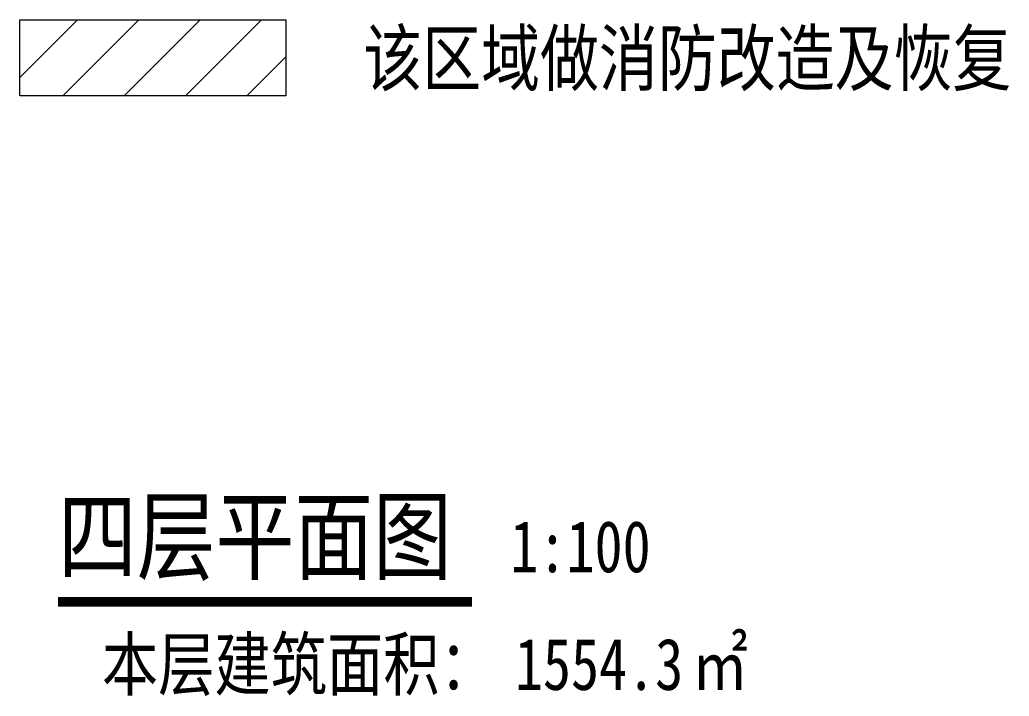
# Model space of a CAD drawing. Header units: millimetres. Extents: x 33621 to 401573, y -91663 to 133135.
# Drawn here: x 394327 to 401573, y -65158 to -60206 of the extents above; entities that cross this region are included whole.
import ezdxf

# ---------------------------------------------------------------- set-up
doc = ezdxf.new("R2010")
doc.units = ezdxf.units.MM
doc.header["$LTSCALE"] = 10
doc.layers.add('DIM_SYMB', color=253, linetype='Continuous')
doc.layers.add('PUB_TEXT', color=253, linetype='Continuous')
doc.layers.add('Xline【辅助线】', color=253, linetype='Continuous', lineweight=0)
doc.styles.add('宋体', font='', dxfattribs={"width": 0.7})
doc.styles.get('宋体').set_extended_font_data('SimSun')

msp = doc.modelspace()

# ---------------------------------------------------------------- hatches: boundary and pattern name
at = {"layer": 'Xline【辅助线】'}
h = msp.add_hatch(dxfattribs=at)
h.set_pattern_fill('ANSI31', color=256, scale=100)
h.set_pattern_definition([(45, (327290.4, 7486.95), (-224.5064, 224.5064), [])])
h.paths.add_polyline_path([(396274.6, -60206.5), (394326.8, -60206.5), (394326.8, -60762.5), (396274.6, -60762.5)])

# ---------------------------------------------------------------- linework, layer by layer
at = {"layer": 'DIM_SYMB', "const_width": 70}
msp.add_lwpolyline([(394607, -64467.6), (397639.2, -64467.6)], dxfattribs=at)
at = {"layer": 'Xline【辅助线】'}
msp.add_lwpolyline([(394326.8, -60206.5), (396274.6, -60206.5), (396274.6, -60762.5), (394326.8, -60762.5)], close=True, dxfattribs=at)

# ---------------------------------------------------------------- texts
at = {"layer": 'PUB_TEXT', "color": 7, "style": '宋体', "width": 0.8}
for s, height, p in [('该区域做消防改造及恢复', 395.432, (396842.1, -60685.3)), ('四层平面图', 528.69, (394607, -64250.8)), ('1:100', 377.64, (397919.2, -64250.8))]:
    msp.add_text(s, height=height, dxfattribs=at).set_placement(p)
at = {"layer": 'PUB_TEXT', "style": '宋体', "width": 0.8}
for s, height, p in [('本层建筑面积：', 377.64, (394928, -65112.3)), ('㎡', 377.6, (399248.6, -65112.3)), ('1554.3', 377.64, (397952.4, -65112.3))]:
    msp.add_text(s, height=height, dxfattribs=at).set_placement(p)

doc.saveas('drawing.dxf')
